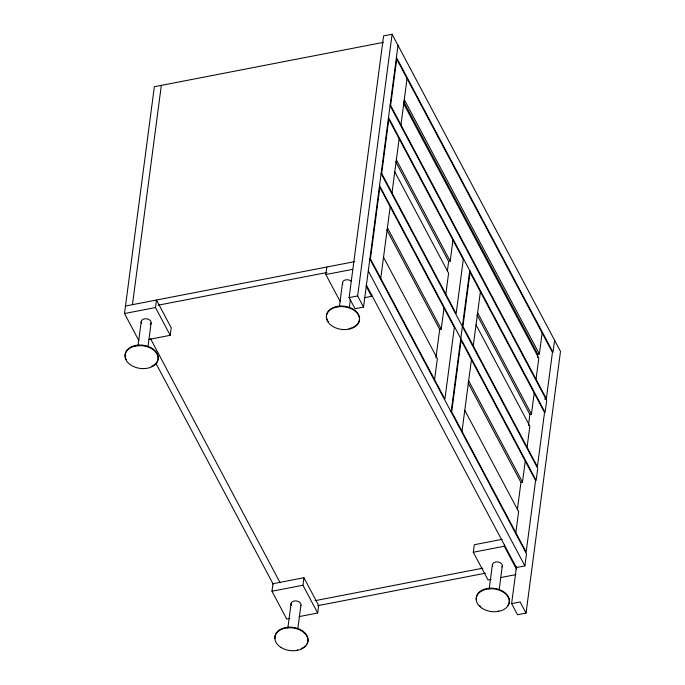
<?xml version="1.0" encoding="UTF-8"?>
<svg xmlns="http://www.w3.org/2000/svg" width="685" height="685" viewBox="0 0 685 685"><rect width="100%" height="100%" fill="white"/><g stroke="black" fill="none" stroke-linecap="round" stroke-linejoin="round"><path stroke-width="1.03" d="M138.755 340.385L124.499 313.542L154.356 86.73L383.523 42.342M132.462 304.671L161.326 85.385M135.69 345.993A16.646 11.397 7.5 0 1 157.952 360.053A16.646 11.397 7.5 0 1 131.126 365.251A16.646 11.397 7.5 0 1 135.69 345.993L135.767 345.411M138.002 346.088L141.256 321.402M147.994 346.67L151.102 323.012M170.222 335.308L155.478 307.539L156.463 300.021L171.207 327.79L170.222 335.308L148.542 339.512M289.815 618.418L286.715 619.017L271.971 591.241L272.955 583.723L303.934 577.72L318.679 605.497L317.686 613.015L299.105 616.611M340.094 301.383L325.837 274.539L326.831 267.022M287.828 628.231L291.082 603.545M337.029 306.991A16.646 11.397 7.5 0 1 359.283 321.051A16.646 11.397 7.5 0 1 332.465 326.248A16.646 11.397 7.5 0 1 337.029 306.991L337.106 306.409M339.477 306.058L342.594 282.4M317.686 613.015L302.941 585.247L303.934 577.72M297.821 628.813L300.938 605.155M297.316 650.356L297.393 649.774M397.994 45.356L363.538 307.06L355.018 308.712L349.119 297.598L383.574 35.903L392.094 34.25L560.501 351.388L526.046 613.092L517.526 614.736L511.626 603.631L516.516 566.546M349.333 307.668L350.412 299.439M363.538 307.06L357.638 295.954L392.094 34.25M364.334 297.71L371.561 296.314L371.809 294.43M380.757 278.298L390.185 206.707M392.008 192.87L399.132 138.73M400.956 124.893L407.053 78.561M435.943 357.853L439.684 329.425L386.862 229.946M447.322 271.474L448.641 261.447L395.81 161.96M434.581 379.661L437.355 358.606L383.531 257.243M439.342 329.494L441.234 329.125L444.008 308.07M445.832 294.233L448.606 273.178L394.774 171.815M448.29 261.507L450.191 261.148L452.956 240.084M451.132 411.942L469.739 270.566M462.015 431.319L471.434 359.719M473.258 345.882L480.39 291.742M491.145 579.416L488.054 580.015L473.301 552.247L474.294 544.721L502.173 539.326M489.167 589.228L492.421 564.543M516.567 569.381L504.28 546.245L504.528 544.361M499.159 589.811L502.268 566.153M498.646 611.354L498.723 610.772M517.338 509.811L520.942 482.437L468.112 382.958M528.443 425.488L529.89 414.459L477.06 314.972M537.4 357.459L537.811 354.299L403.73 101.808M515.839 532.673L518.613 511.618L464.781 410.255M520.6 482.505L522.492 482.137L525.267 461.082M527.082 447.245L529.856 426.19L476.032 324.827M529.548 414.528L531.44 414.16L534.214 393.104M536.038 379.267L538.804 358.212L403.73 103.829M537.468 354.368L539.36 353.999L542.135 332.944M546.356 398.704L552.452 352.381L396.735 59.124L390.63 105.447L546.356 398.704L544.464 399.072M366.295 284.9L516.379 567.531L524.898 565.887L526.482 553.848L369.874 258.93M554.602 340.282L553.018 352.313L396.409 57.394M125.492 306.024L354.702 261.619M158.175 305.202L326.916 272.519M124.499 313.542L155.478 307.539M325.837 274.539L352.681 269.342M349.119 297.598L357.638 295.954M271.971 591.241L302.941 585.247M473.301 552.247L504.28 546.245M315.074 600.676L482.771 568.19M317.729 605.677L485.425 573.191M500.444 577.609L515.925 574.612M511.626 603.631L520.146 601.978L526.046 613.092M404.278 99.625L539.36 353.999M390.073 105.516L546.681 400.442L545.097 412.473L388.489 117.555M396.358 159.785L450.191 261.148M477.616 312.797L531.44 414.16M381.117 173.502L537.734 468.42L536.149 480.45L379.533 185.532M387.41 227.762L441.234 329.125M468.668 380.783L522.492 482.137M368.29 270.96L524.898 565.887M366.15 286.125L371.561 296.314M150.486 338.613L280.156 582.798M156.026 363.529L273.187 584.151M492.746 566.332L492.412 565.442A4.992 3.416 7.5 0 1 496.077 561.94A4.992 3.416 7.5 0 1 501.951 564.371L502.276 565.262A4.992 3.416 7.5 0 1 501.925 567M342.885 284.104L342.586 283.29A4.992 3.416 7.5 0 1 345.634 279.891A4.992 3.416 7.5 0 1 351.474 281.398M291.408 605.326L291.074 604.444A4.992 3.416 7.5 0 1 294.747 600.942A4.992 3.416 7.5 0 1 300.612 603.374L300.938 604.264A4.992 3.416 7.5 0 1 300.595 605.994M141.547 323.106L141.247 322.292A4.992 3.416 7.5 0 1 144.92 318.799A4.992 3.416 7.5 0 1 150.786 321.222L151.111 322.113A4.992 3.416 7.5 0 1 150.109 324.579M275.002 638.685A16.646 11.397 7.5 0 1 294.122 627.546A16.646 11.397 7.5 0 1 306.615 644.397M305.596 645.647A16.646 11.397 7.5 0 1 301.195 648.618M157.73 360.43A16.646 11.397 7.5 0 1 156.788 362.254M156.308 362.887A16.646 11.397 7.5 0 1 151.368 366.466M126.177 359.514A16.646 11.397 7.5 0 1 139.971 345.009A16.646 11.397 7.5 0 1 158.021 359.471M328.415 321.941A16.646 11.397 7.5 0 1 342.397 306.032A16.646 11.397 7.5 0 1 358.127 323.251M357.647 323.885A16.646 11.397 7.5 0 1 352.707 327.473M351.807 327.824A16.646 11.397 7.5 0 1 348.896 328.62M476.34 599.683A16.646 11.397 7.5 0 1 495.46 588.543A16.646 11.397 7.5 0 1 507.953 605.394M480.776 606.687A16.646 11.397 7.5 0 1 479.397 605.437M379.858 187.27L370.439 258.861L444.907 399.098L454.335 327.507L379.858 187.27M388.815 119.284L381.682 173.433L456.15 313.67L463.283 259.529L388.815 119.284M461.116 340.282L451.689 411.873L526.157 552.119L535.584 480.528L461.116 340.282M470.064 272.305L462.94 326.445L537.408 466.69L544.532 412.541L470.064 272.305M280.953 647.394A16.646 11.397 7.5 0 0 307.779 642.196A16.646 11.397 7.5 0 0 285.517 628.136A16.646 11.397 7.5 0 0 280.953 647.394M482.291 608.391A16.646 11.397 7.5 0 0 509.109 603.202A16.646 11.397 7.5 0 0 486.855 589.134A16.646 11.397 7.5 0 0 482.291 608.391"/></g></svg>
